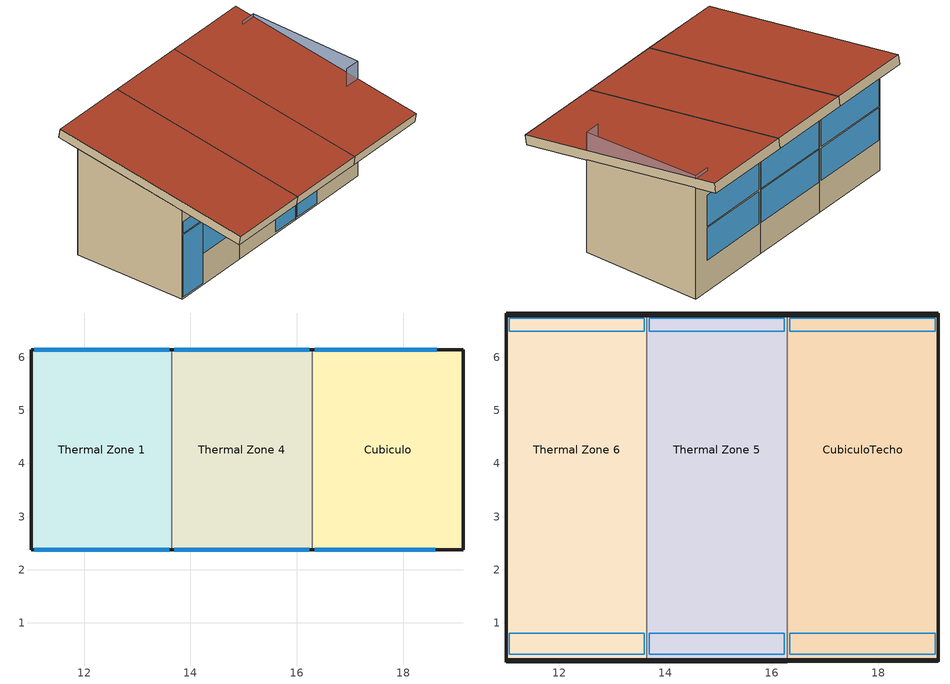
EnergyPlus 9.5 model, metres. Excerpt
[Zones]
Cubiculo
 floor ground (CAD): 19.13,6.14 19.13,2.38 16.29,2.38 16.29,6.14 z0
 wall outside (Tabique): 19.13,6.14 16.29,6.14 z0:3.6; 16.29,2.38 19.13,2.38 z0:3; 19.13,6.14,3.6 19.13,2.38,3 19.13,2.38,0 19.13,6.14,0
 wall to Thermal Zone 4 (Tabique): 16.29,6.14,3.6 16.29,6.14,0 16.29,2.38,0 16.29,2.38,3
 window (VidrioClaro3mm): 18.63,6.14 16.34,6.14 z1:2.05; 18.63,6.14 16.34,6.14 z2.1:3.1; 16.34,2.38 17.24,2.38 z0.05:2.15; 17.27,2.38 18.61,2.38 z1.05:2.15; 16.34,2.38 18.61,2.38 z2.2:2.6
Thermal Zone 1
 floor ground (CAD): 13.65,6.14 13.65,2.38 11.01,2.38 11.01,6.14 z0
 wall outside (Tabique): 11.01,2.38 13.65,2.38 z0:3; 13.65,6.14 11.01,6.14 z0:3.6; 11.01,6.14,3.6 11.01,6.14,0 11.01,2.38,0 11.01,2.38,3
 wall to Thermal Zone 4 (Tabique): 13.65,6.14,3.6 13.65,2.38,3 13.65,2.38,0 13.65,6.14,0
 window (VidrioClaro3mm): 11.06,2.38 11.96,2.38 z0.05:2.15; 11.06,2.38 13.6,2.38 z2.2:2.6; 11.99,2.38 13.6,2.38 z1.05:2.15; 13.6,6.14 11.06,6.14 z2.1:3.1; 13.6,6.14 11.06,6.14 z1:2.05
Thermal Zone 4
 floor ground (CAD): 16.29,6.14 16.29,2.38 13.65,2.38 13.65,6.14 z0
 wall outside (Tabique): 13.65,2.38 16.29,2.38 z0:3; 16.29,6.14 13.65,6.14 z0:3.6
 window (VidrioClaro3mm): 15.34,2.38 16.24,2.38 z0.05:2.15; 13.7,2.38 15.31,2.38 z1.05:2.15; 13.7,2.38 16.24,2.38 z2.2:2.6; 16.24,6.14 13.7,6.14 z2.1:3.1; 16.24,6.14 13.7,6.14 z1:2.05
CubiculoTecho
 floor outside (MorteroAltaDensidad): 19.13,6.83,3.71 19.13,6.14,3.6 16.29,6.14,3.6 16.29,6.83,3.71; 19.13,2.38,3 19.13,0.31,2.67 16.29,0.31,2.67 16.29,2.38,3
 floor to Cubiculo (CAD): 16.29,6.14,3.6 19.13,6.14,3.6 19.13,2.38,3 16.29,2.38,3
 wall outside (MorteroAltaDensidad): 16.29,0.27,2.97 16.29,0.31,2.67 19.13,0.31,2.67 19.13,0.27,2.97; 19.13,6.78,4.01 19.13,6.83,3.71 16.29,6.83,3.71 16.29,6.78,4.01; 19.13,6.78,4.01 19.13,0.27,2.97 19.13,0.31,2.67 19.13,6.83,3.71
 wall to Thermal Zone 5 (MorteroAltaDensidad): 16.29,6.78,4.01 16.29,6.83,3.71 16.29,0.31,2.67 16.29,0.27,2.97
 roof outside (MorteroAltaDensidad): 16.29,6.78,4.01 16.29,0.27,2.97 19.13,0.27,2.97 19.13,6.78,4.01
 skylight (VidrioClaro3mm): 19.08,6.73,3.69 19.08,6.48,3.66 16.34,6.48,3.66 16.34,6.73,3.69; 19.08,0.81,2.75 19.08,0.41,2.69 16.34,0.41,2.69 16.34,0.81,2.75
Thermal Zone 5
 floor outside (MorteroAltaDensidad): 16.29,2.38,3 16.29,0.31,2.67 13.65,0.31,2.67 13.65,2.38,3; 16.29,6.83,3.71 16.29,6.14,3.6 13.65,6.14,3.6 13.65,6.83,3.71
 floor to Thermal Zone 4 (CAD): 13.65,6.14,3.6 16.29,6.14,3.6 16.29,2.38,3 13.65,2.38,3
 wall outside (MorteroAltaDensidad): 13.65,0.27,2.97 13.65,0.31,2.67 16.29,0.31,2.67 16.29,0.27,2.97; 16.29,6.78,4.01 16.29,6.83,3.71 13.65,6.83,3.71 13.65,6.78,4.01
 wall to Thermal Zone 6 (MorteroAltaDensidad): 13.65,6.78,4.01 13.65,6.83,3.71 13.65,0.31,2.67 13.65,0.27,2.97
 roof outside (MorteroAltaDensidad): 13.65,6.78,4.01 13.65,0.27,2.97 16.29,0.27,2.97 16.29,6.78,4.01
 skylight (VidrioClaro3mm): 16.24,0.81,2.75 16.24,0.41,2.69 13.7,0.41,2.69 13.7,0.81,2.75; 16.24,6.73,3.69 16.24,6.48,3.66 13.7,6.48,3.66 13.7,6.73,3.69
Thermal Zone 6
 floor outside (MorteroAltaDensidad): 13.65,2.38,3 13.65,0.31,2.67 11.01,0.31,2.67 11.01,2.38,3; 13.65,6.83,3.71 13.65,6.14,3.6 11.01,6.14,3.6 11.01,6.83,3.71
 floor to Thermal Zone 1 (CAD): 11.01,6.14,3.6 13.65,6.14,3.6 13.65,2.38,3 11.01,2.38,3
 wall outside (MorteroAltaDensidad): 13.65,6.78,4.01 13.65,6.83,3.71 11.01,6.83,3.71 11.01,6.78,4.01; 11.01,0.27,2.97 11.01,0.31,2.67 13.65,0.31,2.67 13.65,0.27,2.97; 11.01,6.78,4.01 11.01,6.83,3.71 11.01,0.31,2.67 11.01,0.27,2.97
 roof outside (MorteroAltaDensidad): 11.01,6.78,4.01 11.01,0.27,2.97 13.65,0.27,2.97 13.65,6.78,4.01
 skylight (VidrioClaro3mm): 13.6,0.81,2.75 13.6,0.41,2.69 11.06,0.41,2.69 11.06,0.81,2.75; 13.6,6.73,3.69 13.6,6.48,3.66 11.06,6.48,3.66 11.06,6.73,3.69
shading: 18.63,2.38 19.13,2.38 z3.3:3.9; 19.13,6.14 18.63,6.14 z3.9:4; 19.13,6.14,4 19.13,2.38,3.9 19.13,2.38,3.3 19.13,6.14,3.9
[Building]
Building 1
[Site:Location]
Temixco: Latitude {deg}=18.85; Longitude {deg}=-99.14; Time Zone {hr}=-6; Elevation {m}=1280
[Site:GroundTemperature:BuildingSurface]
21, 21, 21, 21, 21, 21, 21, 21, 21, 21, 21, 21
[Material] Thermal Absorptance=0.9
Name | Roughness | Thickness {m} | Conductivity {W/m-K} | Density {kg/m3} | Specific Heat {J/kg-K} | Solar Absorptance | Visible Absorptance
CAD | Rough | 0.1 | 2 | 2400 | 10000 | 0.6 | 0.6
MorteroAltaDensidad | Rough | 0.1 | 0.88 | 2800 | 896 | 0.2 | 0.2
Tabique | MediumRough | 0.14 | 0.7 | 1970 | 800 | 0.65 | 0.65
[WindowMaterial:Glazing]
Clear 3mm: Optical Data Type=SpectralAverage; Thickness {m}=0.003; Solar Transmittance at Normal Incidence=0.837; Front Side Solar Reflectance at Normal Incidence=0.075; Back Side Solar Reflectance at Normal Incidence=0; Visible Transmittance at Normal Incidence=0.898; Front Side Visible Reflectance at Normal Incidence=0.081; Back Side Visible Reflectance at Normal Incidence=0; Infrared Transmittance at Normal Incidence=0; Front Side Infrared Hemispherical Emissivity=0.84; Back Side Infrared Hemispherical Emissivity=0.84; Conductivity {W/m-K}=0.9; Dirt Correction Factor for Solar and Visible Transmittance=1; Solar Diffusing=No
[Construction]
CAD: CAD
MorteroAltaDensidad: MorteroAltaDensidad
Tabique: Tabique
VidrioClaro3mm: Clear 3mm
[Zone]
Cubiculo; CubiculoTecho; Thermal Zone 1; Thermal Zone 4; Thermal Zone 5; Thermal Zone 6
[People]
Jorge: Zone or ZoneList=Cubiculo; Number of People Schedule=Jorge; Number of People Calculation Method=People; Number of People=2; Fraction Radiant=0.3; Sensible Heat Fraction=autocalculate; Activity Level Schedule=Actividad; Carbon Dioxide Generation Rate {m3/s-W}=3.82e-08; Enable ASHRAE 55 Comfort Warnings=No; Mean Radiant Temperature Calculation Type=ZoneAveraged; Work Efficiency Schedule=WorkEfficiency; Clothing Insulation Calculation Method=ClothingInsulationSchedule; Clothing Insulation Schedule=ClothingInsulation; Air Velocity Schedule=Velocity; Thermal Comfort Model 1 Type=Fanger
[ElectricEquipment] Zone or ZoneList=Cubiculo; Design Level Calculation Method=EquipmentLevel
Name | Schedule | Design Level {W} | Fraction Radiant
Mac | Mac | 166 | 0.1
HP | HP | 325 | 0.1
MonitorDell | MonitorDell | 166 | 0.35
Fuente | Fuente | 294
Agilent | Agilent | 25
Regulador | Regulador | 5
Telefono | Telefono | 1.5
[Schedule:Compact]
Mac; Telefono: Through: 12/31, For: Weekdays, Until: 9:00, .2, Until: 18:00, 1, Until: 24:00, .2, For: Weekends, Until: 24:00, .2, For: AllOtherDays, Until: 24:00, .2
HP: Through: 12/31, For: Weekdays, Until: 9:00, .02, Until: 18:00, .4, Until: 24:00, .02, For: Weekends, Until: 24:00, .02, For: AllOtherDays, Until:24:00, .02
MonitorDell: Through: 12/31, For: Weekdays, Until: 9:00, .04, Until: 18:00, 1, Until: 24:00, .04, For: Weekends, Until: 24:00, .04, For: AllOtherDays, Until:24:00, .04
Fuente: Through: 12/31, For: Weekdays, Until: 9:00, .17, Until: 18:00, 1, Until:24:00, .17, For: Weekends, Until:24:00, .17, For:AllOtherDays, Until: 24:00, .17
Agilent: Through: 12/31, For: Weekdays, Until: 9:00, .2, Until: 18:00, 1, Until: 24:00, .2, For: Weekends:, Until: 24:00, .2, For: AllOtherDays, Until: 24:00, .2
Regulador: Through: 12/31, For: Weekdays, Until: 9:00, .2, Until: 18:00, 1, Until: 24:00, .2, For: Weekends, Until: 24:00, .2, For: AllOtherDays, Until:24:00, .2
Jorge: Through: 12/31, For: Weekdays, Until: 9:00, 0, Until: 14:00, 1, Until: 15:00, 0, Until: 18:00, 1, Until: 24:00, 0, For: AllOtherDays, Until:24:00, 0
Actividad: Through: 12/31, For: AllDays, Until:24:00, 108
WorkEfficiency: Through: 12/31, For: AllDays, Until: 24:00, .15
ClothingInsulation: Through: 12/31, For: AllDays, Until: 24:00, .55
Velocity: Through: 12/31, For: AllDays, Until: 24:00, .1
[AirflowNetwork:SimulationControl]
SC: AirflowNetwork Control=MultizoneWithoutDistribution; Wind Pressure Coefficient Type=SurfaceAverageCalculation; Building Type=LowRise; Maximum Number of Iterations=500; Initialization Type=ZeroNodePressures; Relative Airflow Convergence Tolerance=0.0001; Absolute Airflow Convergence Tolerance {kg/s}=0.000001; Convergence Acceleration Limit=-.5; Ratio of Building Width Along Short Axis to Width Along Long Axis=1; Height Dependence of External Node Temperature=No; Solver=SkylineLU; Allow Unsupported Zone Equipment=No
[AirflowNetwork:MultiZone:Zone] Ventilation Control Mode=NoVent; Indoor and Outdoor Temperature Difference Upper Limit for Minimum Venting Open Factor {deltaC}=100; Indoor and Outdoor Enthalpy Difference Upper Limit for Minimum Venting Open Factor {deltaJ/kg}=300000; Single Sided Wind Pressure Coefficient Algorithm=Standard; Facade Width {m}=10
Cubiculo; CubiculoTecho
[AirflowNetwork:MultiZone:Surface] Window/Door Opening Factor, or Crack Factor=1; Ventilation Control Mode=ZoneLevel; Indoor and Outdoor Temperature Difference Upper Limit for Minimum Venting Open Factor {deltaC}=100; Indoor and Outdoor Enthalpy Difference Upper Limit for Minimum Venting Open Factor {deltaJ/kg}=300000; Equivalent Rectangle Method=PolygonHeight; Equivalent Rectangle Aspect Ratio=1
Name | Leakage Component
VCNI; VCNS; PuertaJorge; VCSI; VCSS | InfiltracionCubiculo
VNT; VST | InfiltracionTecho
[AirflowNetwork:MultiZone:ReferenceCrackConditions]
Infiltracion: Reference Temperature {C}=20; Reference Barometric Pressure {Pa}=86864; Reference Humidity Ratio {kgWater/kgDryAir}=0
[AirflowNetwork:MultiZone:Surface:Crack] Air Mass Flow Exponent=0.65; Reference Crack Conditions=Infiltracion
Name | Air Mass Flow Coefficient at Reference Conditions {kg/s}
InfiltracionTecho | 0.5
InfiltracionCubiculo | 0.03
